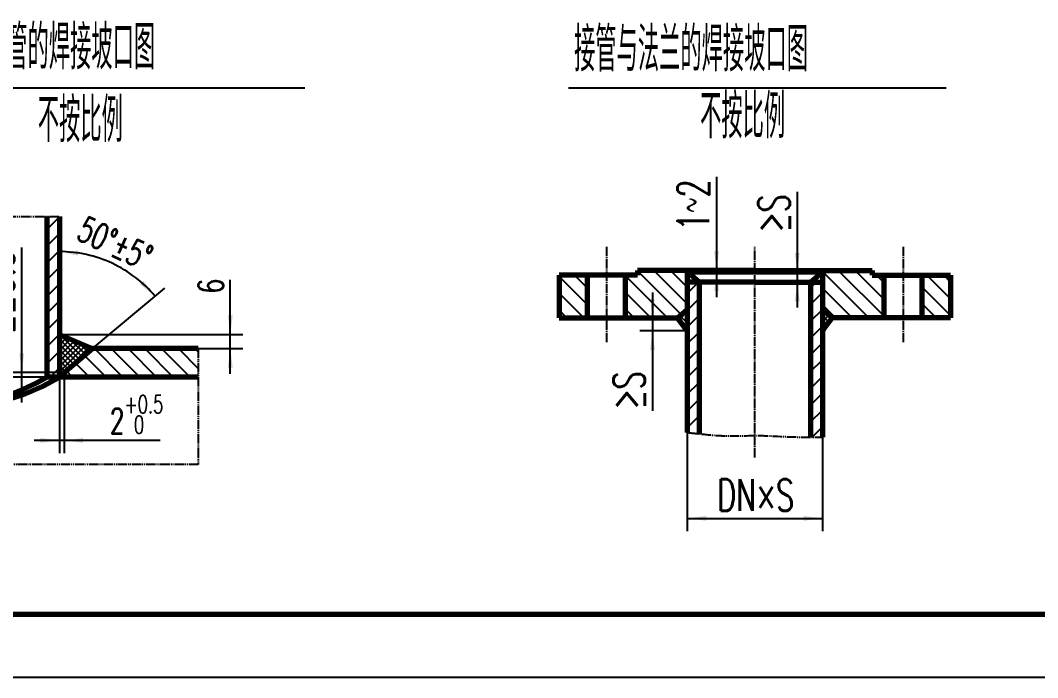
# Model space of a CAD drawing. Header units: millimetres. Extents: x -5940 to 5940, y -8410 to 8410.
# Drawn here: x -4266 to -1050, y -8410 to -6332 of the extents above; entities that cross this region are included whole.
import ezdxf

# ---------------------------------------------------------------- set-up
doc = ezdxf.new("R2010")
doc.units = ezdxf.units.MM
doc.linetypes.add('EB_DASHDOT', pattern=[39, 30, -3, 3, -3])
doc.linetypes.add('EB_DASHDOTDOT', pattern=[45, 30, -3, 3, -3, 3, -3])
for name, color, linetype, lineweight in [('CAXA0', 7, 'Continuous', 70), ('CAXA1', 1, 'EB_DASHDOT', 25), ('CAXA3', 4, 'Continuous', 25), ('CAXA4', 3, 'Continuous', 25), ('CAXA5', 51, 'Continuous', 25), ('CAXA7', 150, 'EB_DASHDOTDOT', 25)]:
    doc.layers.add(name, color=color, linetype=linetype, lineweight=lineweight)
doc.styles.add('机械', font='txt', dxfattribs={"width": 0.667, "bigfont": 'gbcbig.shx'})
doc.dimstyles.new('机械(4)', dxfattribs={"dimscale": 20, "dimtxt": 4, "dimasz": 3, "dimexe": 2, "dimexo": 0, "dimtad": 1, "dimdec": 1, "dimdsep": 46, "dimtxsty": '机械', "dimcen": 0, "dimdle": 4, "dimclrd": 256, "dimclre": 256, "dimclrt": 3, "dimaunit": 1, "dimazin": 2, "dimtfac": 1, "dimtdec": 3, "dimtmove": 0, "dimatfit": 3, "dimfxl": 0, "dimtolj": 1, "dimtzin": 0, "dimarcsym": 0})

# ---------------------------------------------------------------- blocks, each defined once
blk = doc.blocks.new('CAXBLOCK6', base_point=(-2655.7, -8194.8))
at = {"layer": 'CAXA0', "color": 0, "linetype": 'Continuous', "lineweight": 25}
for p, q in [((-2147.5, -7137), (-2158.1, -7148.2)), ((-1730.6, -7135.9), (-1735.1, -7131.6)), ((-2155.1, -7160.3), (-2158.1, -7157.5)), ((-2129.5, -7152.6), (-2136.8, -7160.3)), ((-1739.4, -7160.3), (-1753.2, -7147.3)), ((-1730.6, -7146.9), (-1743.3, -7160.3)), ((-2158.1, -7252.1), (-2184.2, -7279.6)), ((-2158.1, -7288.6), (-2181.7, -7266.3)), ((-2158.1, -7255.8), (-2163.4, -7250.8)), ((-1728.2, -7248.3), (-1730.6, -7250.8)), ((-1710.1, -7263.8), (-1730.6, -7285.5)), ((-1709.9, -7286.7), (-1730.6, -7267)), ((-2158.1, -7286.8), (-2169.6, -7298.9)), ((-1724.4, -7305.8), (-1730.6, -7299.8))]:
    blk.add_line(p, q, dxfattribs=at)
blk = doc.blocks.new('CAXBLOCK7')
at = {"layer": 'CAXA0', "color": 0, "linetype": 'Continuous', "lineweight": 25}
for p, q in [((-2158.1, -7196.3), (-2122.2, -7160.3)), ((-1768.1, -7177.5), (-1751, -7160.3)), ((-1768.1, -7230.5), (-1730.6, -7193)), ((-2158.1, -7249.3), (-2120.6, -7211.8)), ((-2158.1, -7302.3), (-2120.6, -7264.8)), ((-1768.1, -7283.6), (-1730.6, -7246.1)), ((-1768.1, -7336.6), (-1730.6, -7299.1)), ((-2158.1, -7355.4), (-2120.6, -7317.9)), ((-1768.1, -7389.6), (-1730.6, -7352.1)), ((-2158.1, -7408.4), (-2120.6, -7370.9)), ((-2158.1, -7461.4), (-2120.6, -7423.9)), ((-1768.1, -7442.7), (-1730.6, -7405.2)), ((-1768.1, -7495.7), (-1730.6, -7458.2)), ((-2158.1, -7514.5), (-2120.6, -7477)), ((-1768.1, -7548.7), (-1730.6, -7511.2)), ((-2158.1, -7567.5), (-2120.6, -7530)), ((-2158.1, -7620.5), (-2120.6, -7583)), ((-1768.1, -7601.8), (-1730.6, -7564.3)), ((-1762.9, -7649.6), (-1730.6, -7617.3)), ((-2123.5, -7639), (-2120.6, -7636.1))]:
    blk.add_line(p, q, dxfattribs=at)
blk = doc.blocks.new('CAXBLOCK8')
at = {"layer": 'CAXA0', "color": 0, "linetype": 'Continuous', "lineweight": 25}
for p, q in [((-2514.2, -7137.8), (-2473.1, -7178.9)), ((-2353.1, -7139.8), (-2220.1, -7272.8)), ((-2315.6, -7124.2), (-2177.3, -7262.6)), ((-2264, -7122.8), (-2158.1, -7228.7)), ((-2211, -7122.8), (-2158.1, -7175.7)), ((-1730.6, -7125.9), (-1583.7, -7272.8)), ((-1680.6, -7122.8), (-1535.6, -7267.8)), ((-1627.6, -7122.8), (-1535.6, -7214.8)), ((-1574.6, -7122.8), (-1573.1, -7124.3)), ((-1559.6, -7137.8), (-1535.6, -7161.8)), ((-1400.5, -7137.8), (-1325.6, -7212.7)), ((-1347.4, -7137.8), (-1325.6, -7159.6)), ((-2563.1, -7141.9), (-2473.1, -7231.9)), ((-2563.1, -7194.9), (-2485.2, -7272.8)), ((-2353.1, -7192.8), (-2273.1, -7272.8)), ((-1730.6, -7178.9), (-1636.7, -7272.8)), ((-1415.6, -7175.7), (-1325.6, -7265.7)), ((-1730.6, -7231.9), (-1689.7, -7272.8)), ((-1415.6, -7228.7), (-1371.5, -7272.8)), ((-2563.1, -7248), (-2538.3, -7272.8)), ((-2353.1, -7245.8), (-2326.1, -7272.8))]:
    blk.add_line(p, q, dxfattribs=at)
blk = doc.blocks.new('*D19')
at = {"layer": 'CAXA4', "linetype": 'Continuous', "lineweight": 25}
for points in [[(-2268.1, -7272.8), (-2275.6, -7212.8), (-2260.6, -7212.8)], [(-2268.1, -7314.1), (-2275.6, -7374.1), (-2260.6, -7374.1)]]:
    blk.add_hatch(color=131, dxfattribs=at).paths.add_polyline_path(points, flags=0)
at = {"layer": 'CAXA4', "color": 131, "linetype": 'Continuous', "lineweight": 25}
for p, q in [((-2268.1, -7192.8), (-2268.1, -7567)), ((-2211, -7272.8), (-2308.1, -7272.8)), ((-2158.1, -7314.1), (-2308.1, -7314.1))]:
    blk.add_line(p, q, dxfattribs=at)
at = {"layer": 'CAXA4', "color": 3, "linetype": 'Continuous', "lineweight": 25, "insert": (-2391.7, -7562), "char_height": 100, "attachment_point": 1, "rotation": 90, "style": '机械'}
blk.add_mtext('≥S', dxfattribs=at)
blk = doc.blocks.new('*D20')
at = {"layer": 'CAXA4', "linetype": 'Continuous', "lineweight": 25}
for points in [[(-2158.1, -7906.6), (-2098.1, -7914.1), (-2098.1, -7899.1)], [(-1730.6, -7906.6), (-1790.6, -7914.1), (-1790.6, -7899.1)]]:
    blk.add_hatch(color=131, dxfattribs=at).paths.add_polyline_path(points, flags=0)
at = {"layer": 'CAXA4', "color": 131, "linetype": 'Continuous', "lineweight": 25}
for p, q in [((-2158.1, -7434.2), (-2158.1, -7946.6)), ((-1730.6, -7434.2), (-1730.6, -7946.6)), ((-2158.1, -7906.6), (-1730.6, -7906.6))]:
    blk.add_line(p, q, dxfattribs=at)
at = {"layer": 'CAXA4', "color": 3, "linetype": 'Continuous', "lineweight": 25, "insert": (-2063.4, -7782.9), "char_height": 100, "attachment_point": 1, "style": '机械'}
blk.add_mtext('DN×S', dxfattribs=at)
blk = doc.blocks.new('*D21')
at = {"layer": 'CAXA4', "linetype": 'Continuous', "lineweight": 25}
for points in [[(-2065.4, -7122.8), (-2072.9, -7062.8), (-2057.9, -7062.8)], [(-2065.4, -7127.7), (-2072.9, -7187.7), (-2057.9, -7187.7)]]:
    blk.add_hatch(color=131, dxfattribs=at).paths.add_polyline_path(points, flags=0)
at = {"layer": 'CAXA4', "color": 131, "linetype": 'Continuous', "lineweight": 25}
for p, q in [((-2065.4, -6826.6), (-2065.4, -7207.7)), ((-2101.5, -7122.8), (-2025.4, -7122.8)), ((-2101.5, -7127.7), (-2025.4, -7127.7))]:
    blk.add_line(p, q, dxfattribs=at)
at = {"layer": 'CAXA4', "color": 3, "linetype": 'Continuous', "lineweight": 25, "insert": (-2189, -6997.7), "char_height": 100, "attachment_point": 1, "rotation": 90, "style": '机械'}
blk.add_mtext('1～2', dxfattribs=at)
blk = doc.blocks.new('*D22')
at = {"layer": 'CAXA4', "linetype": 'Continuous', "lineweight": 25}
for points in [[(-1810.2, -7127.7), (-1817.7, -7067.7), (-1802.7, -7067.7)], [(-1810.2, -7160.3), (-1817.7, -7220.3), (-1802.7, -7220.3)]]:
    blk.add_hatch(color=131, dxfattribs=at).paths.add_polyline_path(points, flags=0)
at = {"layer": 'CAXA4', "color": 131, "linetype": 'Continuous', "lineweight": 25}
for p, q in [((-1810.2, -6874.8), (-1810.2, -7240.3)), ((-1864.7, -7127.7), (-1770.2, -7127.7)), ((-1864.7, -7160.3), (-1770.2, -7160.3))]:
    blk.add_line(p, q, dxfattribs=at)
at = {"layer": 'CAXA4', "color": 3, "linetype": 'Continuous', "lineweight": 25, "insert": (-1933.8, -7002.6), "char_height": 100, "attachment_point": 1, "rotation": 90, "style": '机械'}
blk.add_mtext('≥S', dxfattribs=at)
blk = doc.blocks.new('CAXBLOCK9')
at = {"layer": 'CAXA4', "color": 3, "attachment_point": 1, "style": '机械'}
for s, insert, char_height in [('+0.5', (-3937.3, -7517.6), 56.57), ('2', (-3983.4, -7558.8), 80), ('0', (-3907.4, -7582.2), 56.6)]:
    blk.add_mtext(s, dxfattribs=dict(at, insert=insert, char_height=char_height))
blk = doc.blocks.new('*D23')
at = {"layer": 'CAXA4', "linetype": 'Continuous', "lineweight": 25}
for points in [[(-4142.9, -7660.2), (-4202.9, -7652.7), (-4202.9, -7667.7)], [(-4127.9, -7660.2), (-4067.9, -7652.7), (-4067.9, -7667.7)]]:
    blk.add_hatch(color=131, dxfattribs=at).paths.add_polyline_path(points, flags=0)
at = {"layer": 'CAXA4', "color": 131, "linetype": 'Continuous', "lineweight": 25}
for p, q in [((-4142.9, -7460.1), (-4142.9, -7700.2)), ((-4127.9, -7445.1), (-4127.9, -7700.2)), ((-3824.8, -7660.2), (-4222.9, -7660.2))]:
    blk.add_line(p, q, dxfattribs=at)
at = {"layer": 'CAXA4', "color": 3, "linetype": 'Continuous', "lineweight": 25}
blk.add_blockref('CAXBLOCK9', (0, 0), dxfattribs=at)
blk = doc.blocks.new('*D25')
at = {"layer": 'CAXA4', "linetype": 'Continuous', "lineweight": 25}
for points in [[(-3602.7, -7325.1), (-3595.2, -7265.1), (-3610.2, -7265.1)], [(-3602.7, -7370.1), (-3595.2, -7430.1), (-3610.2, -7430.1)]]:
    blk.add_hatch(color=131, dxfattribs=at).paths.add_polyline_path(points, flags=0)
at = {"layer": 'CAXA4', "color": 131, "linetype": 'Continuous', "lineweight": 25}
for p, q in [((-3602.7, -7450.1), (-3602.7, -7153.1)), ((-4142.9, -7325.1), (-3562.7, -7325.1)), ((-4038.5, -7370.1), (-3562.7, -7370.1))]:
    blk.add_line(p, q, dxfattribs=at)
at = {"layer": 'CAXA4', "color": 3, "linetype": 'Continuous', "lineweight": 25, "insert": (-3704.1, -7195.2), "char_height": 80, "attachment_point": 1, "rotation": 90, "style": '机械'}
blk.add_mtext('6', dxfattribs=at)
blk = doc.blocks.new('CAXBLOCK10')
at = {"layer": 'CAXA4', "color": 3, "insert": (-4059.8, -6949.5), "char_height": 80, "attachment_point": 1, "rotation": 335, "style": '机械'}
blk.add_mtext('50{%%D}{%%P}5{%%D}', dxfattribs=at)
blk = doc.blocks.new('*D26')
at = {"layer": 'CAXA4', "linetype": 'Continuous', "lineweight": 25}
for points in [[(-4142.9, -7063.4), (-4082, -7060.5), (-4084.2, -7075.3)], [(-3840.8, -7204.2), (-3877.8, -7155.7), (-3887.7, -7167)]]:
    blk.add_hatch(color=131, dxfattribs=at).paths.add_polyline_path(points, flags=0)
at = {"layer": 'CAXA4', "color": 131, "linetype": 'Continuous', "lineweight": 25}
blk.add_line((-4038.5, -7370.1), (-3810.2, -7178.5), dxfattribs=at)
for start, end in [(65, 90), (40, 65)]:
    blk.add_arc((-4142.9, -7457.7), 394.3, start, end, dxfattribs=at)
at = {"layer": 'CAXA4', "color": 3, "linetype": 'Continuous', "lineweight": 25}
blk.add_blockref('CAXBLOCK10', (0, 0), dxfattribs=at)
blk = doc.blocks.new('CAXBLOCK11')
at = {"layer": 'CAXA4', "color": 3, "insert": (-4385.6, -7320), "char_height": 100, "attachment_point": 1, "rotation": 90, "style": '机械'}
blk.add_mtext('2{%%P}0.5', dxfattribs=at)
blk = doc.blocks.new('*D28')
at = {"layer": 'CAXA4', "linetype": 'Continuous', "lineweight": 25}
for points in [[(-4262, -7445.1), (-4254.5, -7385.1), (-4269.5, -7385.1)], [(-4262, -7460.1), (-4254.5, -7520.1), (-4269.5, -7520.1)]]:
    blk.add_hatch(color=131, dxfattribs=at).paths.add_polyline_path(points, flags=0)
at = {"layer": 'CAXA4', "color": 131, "linetype": 'Continuous', "lineweight": 25}
for p, q in [((-4262, -7540.1), (-4262, -7050)), ((-4127.9, -7445.1), (-4302, -7445.1)), ((-4127.9, -7460.1), (-4302, -7460.1))]:
    blk.add_line(p, q, dxfattribs=at)
at = {"layer": 'CAXA4', "color": 3, "linetype": 'Continuous', "lineweight": 25}
blk.add_blockref('CAXBLOCK11', (0, 0), dxfattribs=at)
blk = doc.blocks.new('CAXBLOCK12')
at = {"layer": 'CAXA0', "color": 0, "linetype": 'Continuous', "lineweight": 25}
for p, q in [((-4063.8, -7391.3), (-3995, -7460.1)), ((-4032, -7370.1), (-3942, -7460.1)), ((-3979, -7370.1), (-3889, -7460.1)), ((-3925.9, -7370.1), (-3835.9, -7460.1)), ((-3872.9, -7370.1), (-3782.9, -7460.1)), ((-3819.9, -7370.1), (-3729.9, -7460.1)), ((-3766.8, -7370.1), (-3704, -7433)), ((-3713.8, -7370.1), (-3704, -7379.9)), ((-4092.6, -7415.5), (-4048.1, -7460.1)), ((-4121.5, -7439.7), (-4101.1, -7460.1))]:
    blk.add_line(p, q, dxfattribs=at)
blk = doc.blocks.new('CAXBLOCK13')
at = {"layer": 'CAXA0', "color": 0, "linetype": 'Continuous', "lineweight": 25}
for p, q in [((-4182.9, -6993.6), (-4142.9, -6953.6)), ((-4182.9, -7046.6), (-4142.9, -7006.6)), ((-4182.9, -7099.7), (-4142.9, -7059.7)), ((-4182.9, -7152.7), (-4142.9, -7112.7)), ((-4182.9, -7205.7), (-4142.9, -7165.7)), ((-4182.9, -7258.8), (-4142.9, -7218.8)), ((-4182.9, -7311.8), (-4142.9, -7271.8)), ((-4182.9, -7364.8), (-4142.9, -7324.8)), ((-4182.9, -7417.9), (-4142.9, -7377.9)), ((-4172.1, -7460.1), (-4142.9, -7430.9))]:
    blk.add_line(p, q, dxfattribs=at)
blk = doc.blocks.new('CAXBLOCK14')
at = {"layer": 'CAXA0', "color": 0, "linetype": 'Continuous', "lineweight": 25}
for p, q in [((-4142.9, -7325.2), (-4142.8, -7325.1)), ((-4142.9, -7342.1), (-4131, -7330.2)), ((-4070.1, -7396.6), (-4140.6, -7326.1)), ((-4142.9, -7358.9), (-4119.2, -7335.3)), ((-4142.9, -7375.8), (-4107.5, -7340.4)), ((-4079.2, -7404.3), (-4142.9, -7340.6)), ((-4142.9, -7392.6), (-4095.7, -7345.4)), ((-4142.9, -7409.4), (-4083.9, -7350.5)), ((-4142.9, -7426.3), (-4072.2, -7355.6)), ((-4088.4, -7412), (-4142.9, -7357.5)), ((-4142.9, -7443.1), (-4060.4, -7360.7)), ((-4060.9, -7388.9), (-4111, -7338.9)), ((-4051.7, -7381.2), (-4081.4, -7351.6)), ((-4042.6, -7373.6), (-4051.8, -7364.4)), ((-4142.9, -7459.9), (-4048.6, -7365.7)), ((-4097.5, -7419.7), (-4142.9, -7374.3)), ((-4106.7, -7427.3), (-4142.9, -7391.2)), ((-4115.8, -7435), (-4142.9, -7408)), ((-4125, -7442.7), (-4142.9, -7424.8)), ((-4127.9, -7456.7), (-4142.9, -7441.7)), ((-4141.3, -7460.1), (-4142.9, -7458.5))]:
    blk.add_line(p, q, dxfattribs=at)
blk = doc.blocks.new('CAXBLOCK25', base_point=(5740, -8210))
at = {"layer": 'CAXA0', "linetype": 'Continuous', "lineweight": 70}
blk.add_line((5740, -8210), (-5440, -8210), dxfattribs=at)
at = {"layer": 'CAXA3', "linetype": 'Continuous', "lineweight": 25}
blk.add_line((5940, -8410), (-5940, -8410), dxfattribs=at)

msp = doc.modelspace()

# ---------------------------------------------------------------- linework, layer by layer
at = {"layer": 'CAXA0'}
for p, q in [((-4182.86, -6952.25), (-4182.86, -7460.11)), ((-4142.86, -6952.25), (-4142.86, -7460.11)), ((-4142.86, -7325.11), (-4038.48, -7370.11)), ((-4127.86, -7445.11), (-4038.48, -7370.11)), ((-3703.98, -7370.11), (-4038.48, -7370.11)), ((-4142.86, -7460.11), (-4182.86, -7460.11)), ((-3703.98, -7460.11), (-4142.86, -7460.11)), ((-4127.86, -7445.11), (-4127.86, -7460.11))]:
    msp.add_line(p, q, dxfattribs=at)
at = {"layer": 'CAXA0', "color": 7}
for p, q in [((-2563.13, -7137.85), (-2563.13, -7272.85)), ((-2315.63, -7137.85), (-2563.13, -7137.85)), ((-2473.13, -7272.85), (-2473.13, -7137.85)), ((-2353.13, -7272.85), (-2353.13, -7137.85)), ((-2315.63, -7122.85), (-2315.63, -7137.85)), ((-1944.38, -7122.85), (-2315.63, -7122.85)), ((-2158.13, -7122.85), (-2158.13, -7635.03)), ((-2120.63, -7160.35), (-2158.13, -7127.69)), ((-2158.13, -7127.69), (-1730.63, -7127.69)), ((-1944.38, -7122.85), (-1573.13, -7122.85)), ((-1768.13, -7160.35), (-1730.63, -7127.69)), ((-1730.63, -7122.85), (-1730.63, -7649.6)), ((-1573.13, -7122.85), (-1573.13, -7137.85)), ((-1573.13, -7137.85), (-1325.63, -7137.85)), ((-1535.63, -7272.85), (-1535.63, -7137.85)), ((-1415.63, -7272.85), (-1415.63, -7137.85)), ((-1325.63, -7137.85), (-1325.63, -7272.85)), ((-1944.38, -7160.35), (-2158.13, -7160.35)), ((-2120.63, -7160.35), (-2120.63, -7639.56)), ((-1944.38, -7160.35), (-1730.63, -7160.35)), ((-1768.13, -7160.35), (-1768.13, -7649.6)), ((-2189.3, -7272.85), (-2158.13, -7246.28)), ((-1699.47, -7272.85), (-1730.63, -7246.28)), ((-2563.13, -7272.85), (-2189.3, -7272.85)), ((-2189.3, -7272.85), (-2158.13, -7314.07)), ((-1699.47, -7272.85), (-1730.63, -7314.07)), ((-1325.63, -7272.85), (-1699.47, -7272.85))]:
    msp.add_line(p, q, dxfattribs=at)
at = {"layer": 'CAXA0'}
for centre, radius, start, end in [((-4516.06, -6897.12), 654.2, 276.26488, 300.61863), ((-4477.31, -6897.09), 654.86, 272.8562, 300.71089)]:
    msp.add_arc(centre, radius, start, end, dxfattribs=at)
at = {"layer": 'CAXA1', "linetype": 'EB_DASHDOT', "lineweight": 25}
for p, q in [((-2413.13, -7047.96), (-2413.13, -7349.42)), ((-1944.38, -7713.81), (-1944.38, -7047.96)), ((-1475.63, -7047.96), (-1475.63, -7349.42))]:
    msp.add_line(p, q, dxfattribs=at)
at = {"layer": 'CAXA3'}
for p, q in [((-4655.83, -6545.91), (-3367.39, -6545.91)), ((-2533.92, -6545.91), (-1339.93, -6545.91))]:
    msp.add_line(p, q, dxfattribs=at)
at = {"layer": 'CAXA7'}
for p, q in [((-4444.67, -6952.25), (-4142.86, -6952.25)), ((-3703.98, -7370.11), (-3703.98, -7735.82)), ((-3703.98, -7735.82), (-4444.67, -7735.82))]:
    msp.add_line(p, q, dxfattribs=at)
msp.add_open_spline([(-2158.13, -7635.03), (-2158.13, -7635.03), (-2035.88, -7650.21), (-1943.41, -7641.2), (-1831.9, -7650.13), (-1772.37, -7649.53), (-1730.63, -7649.6), (-1730.63, -7649.6)], degree=3, knots=[0, 0, 0, 0, 100.6614543, 214.2429947, 355.8353312, 390.5955366, 428.0996333, 428.0996333, 428.0996333, 428.0996333], dxfattribs=at)

# ---------------------------------------------------------------- block references
at = {"layer": 'CAXA0'}
msp.add_blockref('CAXBLOCK25', (5740, -8210), dxfattribs=at)
at = {"layer": 'CAXA0', "color": 7}
msp.add_blockref('CAXBLOCK6', (-2655.68, -8194.79), dxfattribs=at)
at = {"layer": 'CAXA5'}
for name in ['CAXBLOCK13', 'CAXBLOCK8', 'CAXBLOCK7', 'CAXBLOCK14', 'CAXBLOCK12']:
    msp.add_blockref(name, (0, 0), dxfattribs=at)

# ---------------------------------------------------------------- texts
at = {"layer": 'CAXA4', "linetype": 'Continuous', "lineweight": 25, "char_height": 140, "attachment_point": 1, "style": '机械'}
for s, insert in [('无补强圈接管的焊接坡口图', (-4647.17, -6347.73)), ('接管与法兰的焊接坡口图', (-2515.91, -6354.07)), ('不按比例', (-2117.6, -6565.3)), ('不按比例', (-4211.26, -6577.53))]:
    msp.add_mtext(s, dxfattribs=dict(at, insert=insert))

# ---------------------------------------------------------------- dimensions: what is measured, and where the dimension line sits
at = {"layer": 'CAXA4'}
for base, p1, p2, text, picture, middle in [((-2065.36, -6914.67), (-2101.49, -7122.85), (-2101.49, -7127.69), '1～2', '*D21', (-2127.86, -6914.67)), ((-1810.19, -6941.19), (-1864.7, -7127.69), (-1864.7, -7160.35), '≥S', '*D22', (-1872.69, -6941.19)), ((-4262.01, -7187.52), (-4127.86, -7460.11), (-4127.86, -7445.11), '2\\S+0.5^ -0.5;', '*D28', (-4324.51, -7187.52)), ((-3602.68, -7176.19), (-4038.48, -7370.11), (-4142.86, -7325.11), '6', '*D25', (-3655.18, -7176.19)), ((-2268.08, -7500.57), (-2210.96, -7272.85), (-2158.13, -7314.07), '≥S', '*D19', (-2330.58, -7500.57))]:
    dim = msp.add_linear_dim(base=base, p1=p1, p2=p2, angle=90, text=text, dimstyle='机械(4)', dxfattribs=at)
    dim.commit()
    dim.dimension.update_dxf_attribs({"geometry": picture, "text_midpoint": middle})
dim = msp.add_angular_dim_2l(base=(-3976.22, -7100.31), line1=((-4127.86, -7445.11), (-4038.48, -7370.11)), line2=((-4142.86, -6952.25), (-4142.86, -7460.11)), text='50{%%D}\\S+5%d^ +5%d;', dimstyle='机械(4)', dxfattribs=at)
dim.commit()
dim.dimension.update_dxf_attribs({"geometry": '*D26', "text_midpoint": (-3953.73, -7052.09)})
for base, p1, p2, text, picture, middle in [((-3906.12, -7660.17), (-4127.86, -7445.11), (-4142.86, -7460.11), '2\\S+0.5^ 0;', '*D23', (-3906.12, -7587.1)), ((-1944.38, -7906.56), (-2158.13, -7434.23), (-1730.63, -7434.23), 'DN×S', '*D20', (-1944.38, -7844.06))]:
    dim = msp.add_linear_dim(base=base, p1=p1, p2=p2, text=text, dimstyle='机械(4)', dxfattribs=at)
    dim.commit()
    dim.dimension.update_dxf_attribs({"geometry": picture, "text_midpoint": middle})

doc.saveas('drawing.dxf')
